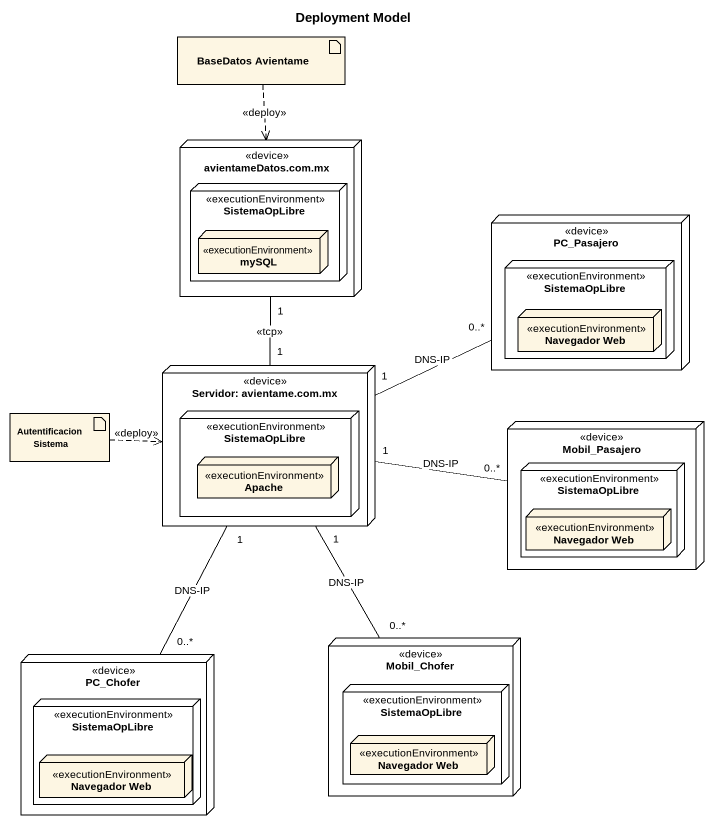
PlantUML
@startuml
title Deployment Model
artifact "BaseDatos Avientame" as BaseDatos_Avientame
node "avientameDatos.com.mx" as avientameDatos_com_mx <<device>> {
  node SistemaOpLibre <<executionEnvironment>> {
    node mySQL <<executionEnvironment>>
  }
}
node PC_Pasajero <<device>> {
  node "SistemaOpLibre" as SistemaOpLibre_2 <<executionEnvironment>> {
    node "Navegador Web" as Navegador_Web <<executionEnvironment>>
  }
}
node "Servidor: avientame.com.mx" as Servidor_avientame_com_mx <<device>> {
  node "SistemaOpLibre" as SistemaOpLibre_3 <<executionEnvironment>> {
    node Apache <<executionEnvironment>>
  }
}
artifact "Autentificacion Sistema" as Autentificacion_Sistema
node Mobil_Pasajero <<device>> {
  node "SistemaOpLibre" as SistemaOpLibre_4 <<executionEnvironment>> {
    node "Navegador Web" as Navegador_Web_2 <<executionEnvironment>>
  }
}
node Mobil_Chofer <<device>> {
  node "SistemaOpLibre" as SistemaOpLibre_6 <<executionEnvironment>> {
    node "Navegador Web" as Navegador_Web_4 <<executionEnvironment>>
  }
}
node PC_Chofer <<device>> {
  node "SistemaOpLibre" as SistemaOpLibre_5 <<executionEnvironment>> {
    node "Navegador Web" as Navegador_Web_3 <<executionEnvironment>>
  }
}
BaseDatos_Avientame ..> avientameDatos_com_mx : <<deploy>>
avientameDatos_com_mx "1" -- "1" Servidor_avientame_com_mx : <<tcp>>
Servidor_avientame_com_mx "1" -right- "0..*" PC_Pasajero : DNS-IP
Servidor_avientame_com_mx "1" -right- "0..*" Mobil_Pasajero : DNS-IP
Servidor_avientame_com_mx "1" -- "0..*" Mobil_Chofer : DNS-IP
Servidor_avientame_com_mx "1" -- "0..*" PC_Chofer : DNS-IP
Autentificacion_Sistema .right.> Servidor_avientame_com_mx : <<deploy>>
@enduml
